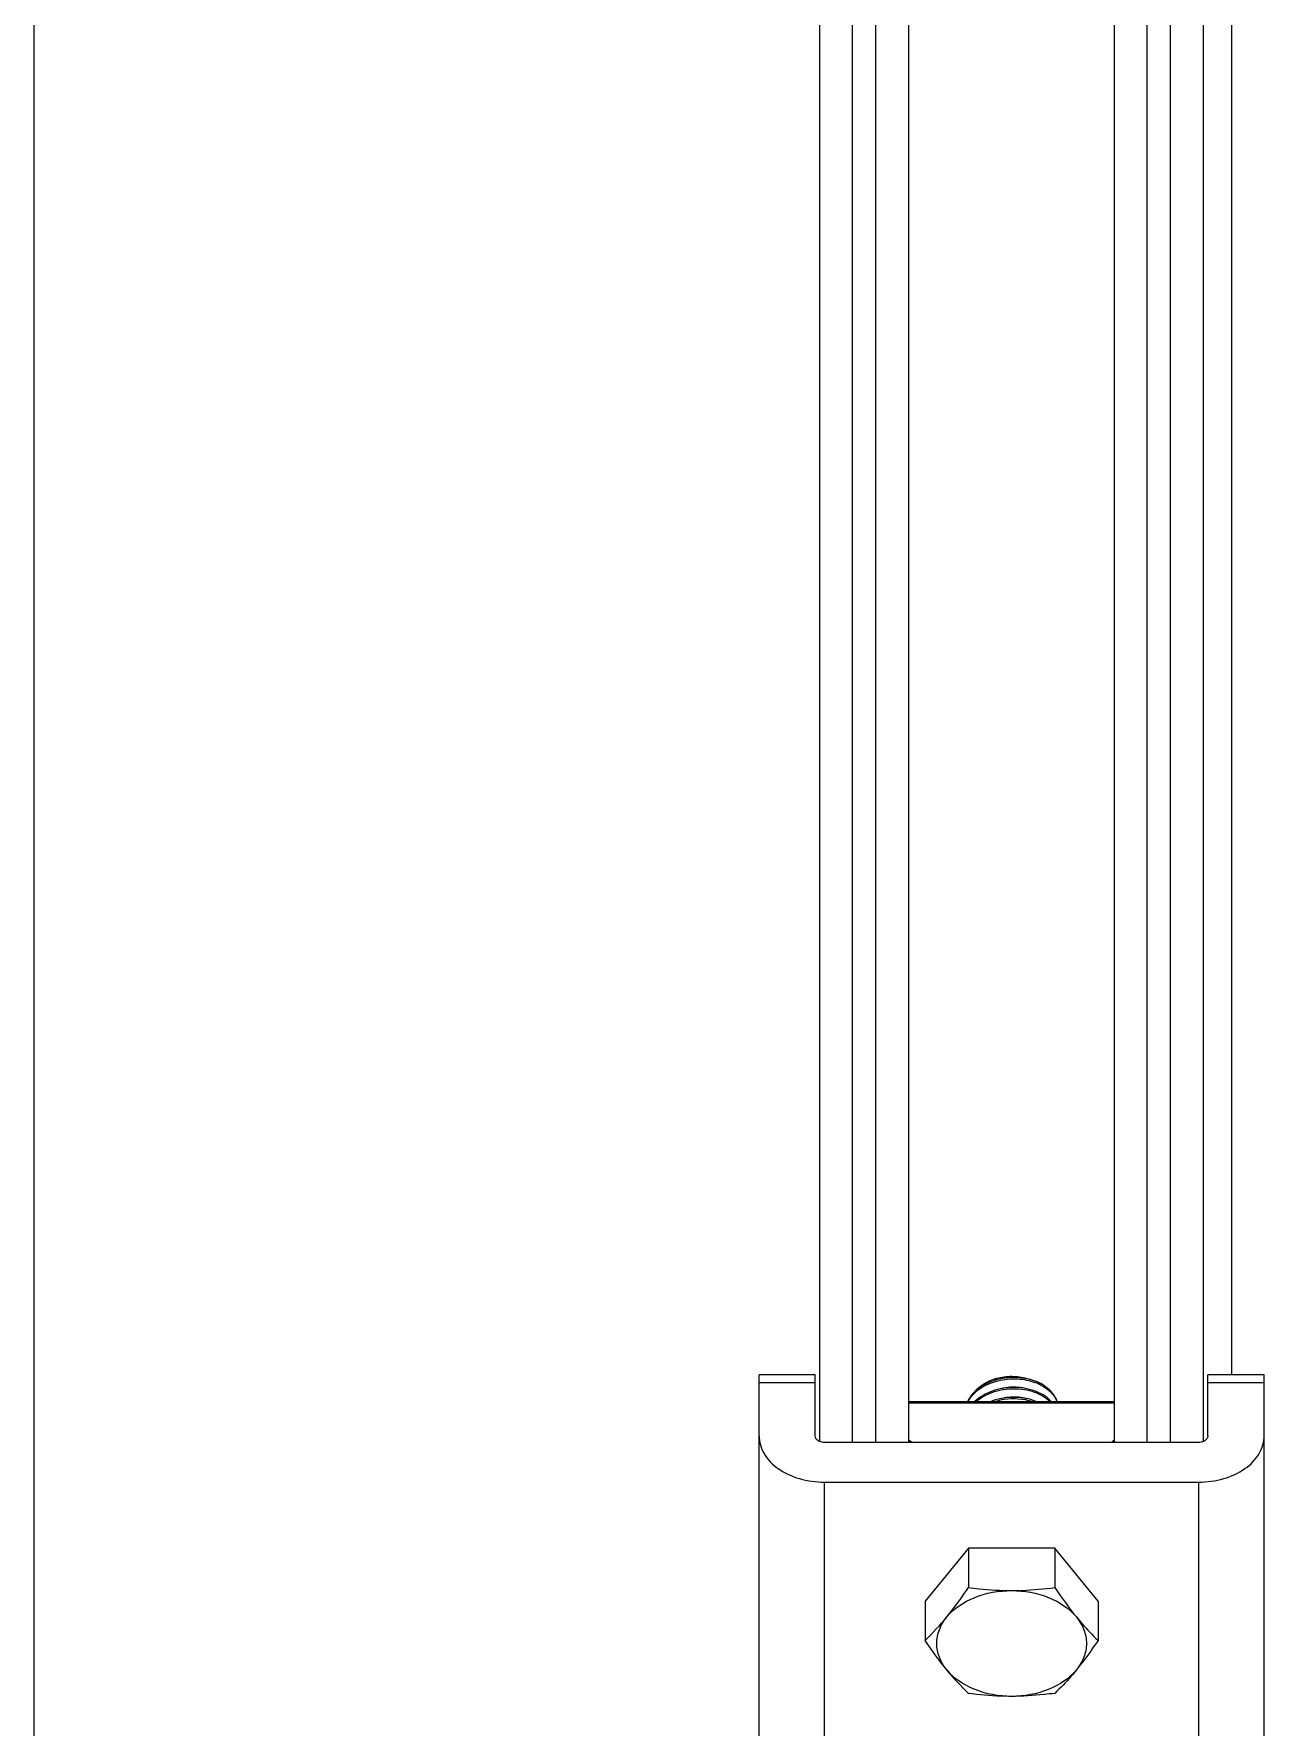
# Model space of a CAD drawing. Extents: x 185245 to 2166646, y -19957 to 815000.
# Drawn here: x 1999386 to 2000486, y 674331 to 675846 of the extents above; entities that cross this region are included whole.
import ezdxf

# ---------------------------------------------------------------- set-up
doc = ezdxf.new("R2010")
doc.units = 0
doc.header["$LTSCALE"] = 1000
doc.header["$MEASUREMENT"] = 0

# ---------------------------------------------------------------- blocks, each defined once
blk = doc.blocks.new('gfhhrryyfd')
at = {"linetype": 'Continuous'}
for p, q in [((3687302.9, -1752588), (3687302.9, -1750679.9)), ((3687332.1, -1752588.9), (3687332.1, -1750679.9)), ((3687353, -1752588.9), (3687353, -1750679.9)), ((3687382.3, -1752588.9), (3687382.3, -1750679.9)), ((3687566.3, -1752588.9), (3687566.3, -1750679.9)), ((3687595.6, -1752588.9), (3687595.6, -1750679.9)), ((3687616.5, -1752588.9), (3687616.5, -1750679.9)), ((3687645.8, -1752588), (3687645.8, -1750679.9)), ((3687670.9, -1750696.2), (3687670.9, -1752528.3)), ((3687248.5, -1752937.8), (3687248.5, -1752528.3)), ((3687298.7, -1752528.3), (3687248.5, -1752528.3)), ((3687298.7, -1752583), (3687298.7, -1752528.3)), ((3687649.9, -1752583), (3687649.9, -1752528.3)), ((3687700.1, -1752528.3), (3687649.9, -1752528.3)), ((3687700.1, -1752937.8), (3687700.1, -1752528.3)), ((3687298.7, -1752535.7), (3687248.5, -1752535.7)), ((3687700.1, -1752535.7), (3687649.9, -1752535.7)), ((3687382.3, -1752552.2), (3687566.3, -1752552.2)), ((3687382.3, -1752553.4), (3687566.3, -1752553.4)), ((3687641.6, -1752588.9), (3687307, -1752588.9)), ((3687383.8, -1752587.8), (3687384.8, -1752588.9)), ((3687563.8, -1752588.9), (3687564.8, -1752587.8)), ((3687307, -1752980.3), (3687307, -1752624.4)), ((3687307, -1752624.4), (3687641.6, -1752624.4)), ((3687641.6, -1752990.2), (3687641.6, -1752624.4)), ((3687435.7, -1752683.5), (3687397.1, -1752730.8)), ((3687435.7, -1752683.5), (3687435.7, -1752718.7)), ((3687512.9, -1752683.5), (3687435.7, -1752683.5)), ((3687551.6, -1752730.8), (3687512.9, -1752683.5)), ((3687512.9, -1752683.5), (3687512.9, -1752718.7)), ((3687397.1, -1752730.8), (3687397.1, -1752766)), ((3687551.6, -1752730.8), (3687551.6, -1752766))]:
    blk.add_line(p, q, dxfattribs=at)
for centre, radius, start, end in [((3687478.1, -1752580.6), 49.6, 69.4703, 74.8773), ((3687476.1, -1752587.8), 48.3, 100.3047, 102.2499), ((3687478.7, -1752579.9), 47.6, 69.6939, 69.8962), ((3687479.4, -1752578.1), 45.7, 65.0364, 69.7243), ((3687476.2, -1752597), 48.7, 99.5601, 100.813), ((3687488.4, -1752572.2), 29.2, 43.29, 44.8708), ((3687229.6, -1752592.5), 241.1, 313.9914, 320.7735), ((3687603.2, -1752639.9), 241.1, 219.2265, 226.0086)]:
    blk.add_arc(centre, radius, start, end, dxfattribs=at)
for points, knots in [([(3687439.2, -1752546.9), (3687445.5, -1752539.7), (3687460.1, -1752532.7), (3687480, -1752531.4), (3687490.3, -1752533.4), (3687495.1, -1752535.2)], [0, 0, 0, 0, 0.481069, 0.745193, 1, 1, 1, 1]), ([(3687442.3, -1752542.7), (3687447.8, -1752536.4), (3687460.5, -1752530.3), (3687477.9, -1752529.3), (3687486.9, -1752531.1), (3687491, -1752532.7)], [0, 0, 0, 0, 0.4793, 0.744107, 1, 1, 1, 1]), ([(3687491, -1752532.7), (3687482.6, -1752530.5), (3687464.9, -1752530), (3687448.5, -1752537.1), (3687442.3, -1752542.6)], [0, 0, 0, 0, 0.51374, 1, 1, 1, 1]), ([(3687485.3, -1752531.5), (3687483.7, -1752531.2), (3687477.4, -1752530.3), (3687470.9, -1752530.7), (3687466.2, -1752531.7)], [0, 0, 0, 0, 0.246819, 1, 1, 1, 1]), ([(3687442.3, -1752542.6), (3687441.5, -1752543.3), (3687438.6, -1752546.2), (3687436.2, -1752549.5), (3687434.9, -1752552.2)], [0, 0, 0, 0, 0.260908, 1, 1, 1, 1]), ([(3687435.5, -1752552.2), (3687435.8, -1752551.7), (3687436.9, -1752549.9), (3687438.1, -1752548.1), (3687439.2, -1752546.9)], [0, 0, 0, 0, 0.244964, 1, 1, 1, 1]), ([(3687509.2, -1752551.6), (3687505.2, -1752547.6), (3687494.5, -1752541.5), (3687476, -1752538.7), (3687457.1, -1752541.8), (3687445.9, -1752548.1), (3687441.6, -1752552.2)], [0, 0, 0, 0, 0.229048, 0.489241, 0.755135, 1, 1, 1, 1]), ([(3687442.8, -1752552.2), (3687447.2, -1752548.4), (3687458.2, -1752542.6), (3687476.4, -1752539.9), (3687494.3, -1752542.6), (3687504.7, -1752548.4), (3687508.6, -1752552.1)], [0, 0, 0, 0, 0.246285, 0.511502, 0.770596, 1, 1, 1, 1]), ([(3687496.1, -1752552.2), (3687493.1, -1752551), (3687480.1, -1752547.4), (3687465.9, -1752548.6), (3687456.4, -1752552.1)], [0, 0, 0, 0, 0.243472, 1, 1, 1, 1]), ([(3687486.7, -1752540.6), (3687485.2, -1752540.3), (3687478.8, -1752539.2), (3687472.2, -1752539.4), (3687467.5, -1752540.3)], [0, 0, 0, 0, 0.245752, 1, 1, 1, 1]), ([(3687487.1, -1752549.6), (3687485.5, -1752549.2), (3687479.3, -1752548.1), (3687472.8, -1752548.3), (3687468.1, -1752549.1)], [0, 0, 0, 0, 0.245444, 1, 1, 1, 1]), ([(3687503.8, -1752538.4), (3687503.2, -1752538), (3687500.5, -1752536.3), (3687497.7, -1752535), (3687495.5, -1752534.2)], [0, 0, 0, 0, 0.242042, 1, 1, 1, 1]), ([(3687498.7, -1752536.7), (3687499.1, -1752536.8), (3687500.7, -1752537.6), (3687502.3, -1752538.5), (3687503.4, -1752539.2)], [0, 0, 0, 0, 0.254738, 1, 1, 1, 1]), ([(3687503.4, -1752539.2), (3687506, -1752540.8), (3687510.5, -1752544.6), (3687513.7, -1752549.6), (3687514.7, -1752552.2)], [0, 0, 0, 0, 0.526239, 1, 1, 1, 1]), ([(3687503.8, -1752538.4), (3687506.4, -1752540.2), (3687510.9, -1752544.2), (3687513.9, -1752549.5), (3687514.9, -1752552.2)], [0, 0, 0, 0, 0.522981, 1, 1, 1, 1]), ([(3687459.5, -1752552.2), (3687462.2, -1752551.3), (3687473.1, -1752548.9), (3687484.7, -1752549.6), (3687492.7, -1752552.1)], [0, 0, 0, 0, 0.252377, 1, 1, 1, 1]), ([(3687248.5, -1752583), (3687248.5, -1752588.5), (3687252.1, -1752600.3), (3687265.7, -1752613.8), (3687284.9, -1752622.4), (3687299.5, -1752624.4), (3687307, -1752624.4)], [0, 0, 0, 0, 0.209473, 0.444657, 0.712023, 1, 1, 1, 1]), ([(3687302.8, -1752588.1), (3687302.2, -1752587.8), (3687300.2, -1752586.8), (3687298.7, -1752584.6), (3687298.7, -1752583)], [0, 0, 0, 0, 0.2888, 1, 1, 1, 1]), ([(3687641.6, -1752624.4), (3687649.1, -1752624.4), (3687663.8, -1752622.4), (3687682.9, -1752613.8), (3687696.6, -1752600.3), (3687700.1, -1752588.5), (3687700.1, -1752583)], [0, 0, 0, 0, 0.287977, 0.555343, 0.790527, 1, 1, 1, 1]), ([(3687649.9, -1752583), (3687649.9, -1752583.5), (3687649.5, -1752585.8), (3687647.4, -1752587.4), (3687645.8, -1752588.1)], [0, 0, 0, 0, 0.22722, 1, 1, 1, 1]), ([(3687416.4, -1752745), (3687418, -1752743), (3687424.8, -1752734.5), (3687431.1, -1752725.6), (3687435.7, -1752718.7)], [0, 0, 0, 0, 0.239452, 1, 1, 1, 1]), ([(3687416.4, -1752745), (3687422.7, -1752737.3), (3687441.4, -1752725.1), (3687463, -1752721.4), (3687474.3, -1752721.4)], [0, 0, 0, 0, 0.468341, 1, 1, 1, 1]), ([(3687435.7, -1752718.7), (3687438.9, -1752719.1), (3687451.7, -1752720.6), (3687464.6, -1752721.4), (3687474.3, -1752721.4)], [0, 0, 0, 0, 0.249182, 1, 1, 1, 1]), ([(3687474.3, -1752721.4), (3687477.5, -1752721.4), (3687490.5, -1752721.1), (3687503.3, -1752719.9), (3687512.9, -1752718.7)], [0, 0, 0, 0, 0.250767, 1, 1, 1, 1]), ([(3687474.3, -1752721.4), (3687485.7, -1752721.4), (3687507.2, -1752725.1), (3687525.9, -1752737.3), (3687532.3, -1752745)], [0, 0, 0, 0, 0.531659, 1, 1, 1, 1]), ([(3687512.9, -1752718.7), (3687514.5, -1752721.1), (3687520.7, -1752730), (3687527.2, -1752738.8), (3687532.3, -1752745)], [0, 0, 0, 0, 0.259411, 1, 1, 1, 1]), ([(3687416.4, -1752792.3), (3687413.6, -1752788.9), (3687409.1, -1752781.5), (3687406.6, -1752768.7), (3687409.1, -1752755.9), (3687413.6, -1752748.4), (3687416.4, -1752745)], [0, 0, 0, 0, 0.257487, 0.5, 0.742513, 1, 1, 1, 1]), ([(3687532.3, -1752745), (3687533.8, -1752747), (3687540, -1752754.3), (3687546.5, -1752761.2), (3687551.6, -1752766)], [0, 0, 0, 0, 0.264209, 1, 1, 1, 1]), ([(3687532.3, -1752745), (3687535, -1752748.4), (3687539.6, -1752755.9), (3687542, -1752768.7), (3687539.6, -1752781.5), (3687535, -1752788.9), (3687532.3, -1752792.3)], [0, 0, 0, 0, 0.257487, 0.5, 0.742513, 1, 1, 1, 1]), ([(3687416.4, -1752792.3), (3687414.7, -1752790.3), (3687408, -1752781.8), (3687401.7, -1752772.9), (3687397.1, -1752766)], [0, 0, 0, 0, 0.239452, 1, 1, 1, 1]), ([(3687551.6, -1752766), (3687550, -1752768.4), (3687543.8, -1752777.3), (3687537.4, -1752786.1), (3687532.3, -1752792.3)], [0, 0, 0, 0, 0.259411, 1, 1, 1, 1]), ([(3687474.3, -1752816), (3687463, -1752816), (3687441.4, -1752812.3), (3687422.7, -1752800.1), (3687416.4, -1752792.3)], [0, 0, 0, 0, 0.531659, 1, 1, 1, 1]), ([(3687532.3, -1752792.3), (3687525.9, -1752800.1), (3687507.2, -1752812.3), (3687485.7, -1752816), (3687474.3, -1752816)], [0, 0, 0, 0, 0.468341, 1, 1, 1, 1]), ([(3687532.3, -1752792.3), (3687530.7, -1752794.3), (3687524.5, -1752801.6), (3687518, -1752808.5), (3687512.9, -1752813.3)], [0, 0, 0, 0, 0.264209, 1, 1, 1, 1]), ([(3687474.3, -1752816), (3687471.1, -1752816), (3687458.2, -1752815.8), (3687445.3, -1752814.6), (3687435.7, -1752813.3)], [0, 0, 0, 0, 0.250767, 1, 1, 1, 1]), ([(3687512.9, -1752813.3), (3687509.7, -1752813.7), (3687496.9, -1752815.2), (3687484, -1752816), (3687474.3, -1752816)], [0, 0, 0, 0, 0.249182, 1, 1, 1, 1])]:
    blk.add_open_spline(points, degree=3, knots=knots, dxfattribs=at)
for points in [[(3687307, -1752588.9), (3687305.6, -1752588.9), (3687304.1, -1752588.6), (3687302.8, -1752588.1)], [(3687382.3, -1752586.7), (3687382.9, -1752587), (3687383.4, -1752587.4), (3687383.8, -1752587.8)], [(3687564.8, -1752587.8), (3687565.3, -1752587.4), (3687565.8, -1752587), (3687566.3, -1752586.7)], [(3687645.8, -1752588.1), (3687644.5, -1752588.6), (3687643, -1752588.9), (3687641.6, -1752588.9)]]:
    blk.add_open_spline(points, degree=3, dxfattribs=at)

msp = doc.modelspace()

# ---------------------------------------------------------------- linework, layer by layer
at = {"color": 0}
msp.add_line((1999386.1, 698144.4, 0), (1999386.1, 663347.7, 0), dxfattribs=at)

# ---------------------------------------------------------------- block references
at = {"lineweight": -3, "xscale": 0.9999959468841553, "yscale": 0.9999959506094456, "zscale": 0.9999959495959999}
msp.add_blockref('gfhhrryyfd', (-1687199, 2427167.7, 0), dxfattribs=at)

doc.saveas('drawing.dxf')
